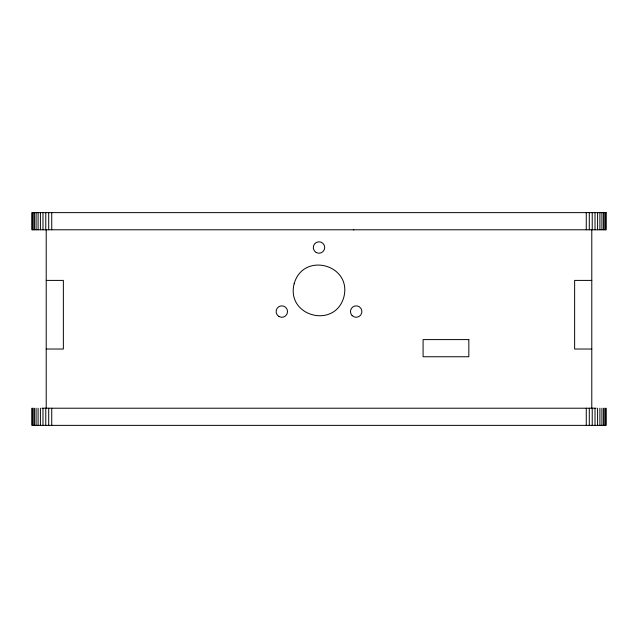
<?xml version="1.0" encoding="UTF-8"?>
<svg xmlns="http://www.w3.org/2000/svg" width="638" height="638" viewBox="0 0 638 638"><rect width="100%" height="100%" fill="white"/><g stroke="black" fill="none" stroke-linecap="round" stroke-linejoin="round"><path stroke-width="0.96" d="M46.215 280.401L63.369 280.401L63.369 349.026L46.215 349.026M591.785 280.401L574.631 280.401L574.631 349.026L591.785 349.026M41.909 408.216L596.091 408.216M353.316 229.784L353.851 229.808M606.1 408.216L606.1 425.371L31.9 425.371L31.9 408.216M605.677 212.629L605.677 229.784M605.677 408.216L605.677 425.371M604.824 212.629L604.824 229.784M604.824 408.216L604.824 425.371M603.556 212.629L603.556 229.784M603.556 408.216L603.556 425.371M601.905 212.629L601.905 229.784M601.905 408.216L601.905 425.371M599.903 212.629L599.903 229.784M599.903 408.216L599.903 425.371M597.591 212.629L597.591 229.784M597.591 408.216L597.591 425.371M595.015 212.629L595.015 229.784M595.015 408.216L595.015 425.371M592.231 212.629L592.231 229.784M592.231 408.216L592.231 425.371M591.785 229.784L591.785 408.216M589.297 212.629L589.297 229.784M589.297 408.216L589.297 425.371M586.266 212.629L586.266 229.784M586.266 408.216L586.266 425.371M51.734 212.629L51.734 229.784M51.734 408.216L51.734 425.371M48.703 212.629L48.703 229.784M48.703 408.216L48.703 425.371M46.215 229.784L46.215 408.216M45.769 212.629L45.769 229.784M45.769 408.216L45.769 425.371M42.985 212.629L42.985 229.784M42.985 408.216L42.985 425.371M40.409 212.629L40.409 229.784M40.409 408.216L40.409 425.371M38.097 212.629L38.097 229.784M38.097 408.216L38.097 425.371M36.095 212.629L36.095 229.784M36.095 408.216L36.095 425.371M34.444 212.629L34.444 229.784M34.444 408.216L34.444 425.371M33.176 212.629L33.176 229.784M33.176 408.216L33.176 425.371M32.323 212.629L32.323 229.784M32.323 408.216L32.323 425.371M294.142 283.743C285.824 316.312 334.775 329.431 343.858 297.069C352.176 264.499 303.225 251.38 294.142 283.743M606.1 212.629L31.9 212.629L31.9 229.784L606.1 229.784L606.1 212.629M468.834 339.591L423.082 339.591L423.082 356.746L468.834 356.746L468.834 339.591M316.137 252.465A5.718 5.718 0 0 0 324.718 247.512A5.718 5.718 0 0 0 316.137 242.56A5.718 5.718 0 0 0 316.137 252.465M352.128 315.611A5.718 5.718 0 0 0 361.698 313.043A5.718 5.718 0 0 0 354.696 306.041A5.718 5.718 0 0 0 352.128 315.611M278.966 316.52A5.718 5.718 0 0 0 287.547 311.567A5.718 5.718 0 0 0 278.966 306.615A5.718 5.718 0 0 0 278.966 316.52"/></g></svg>
